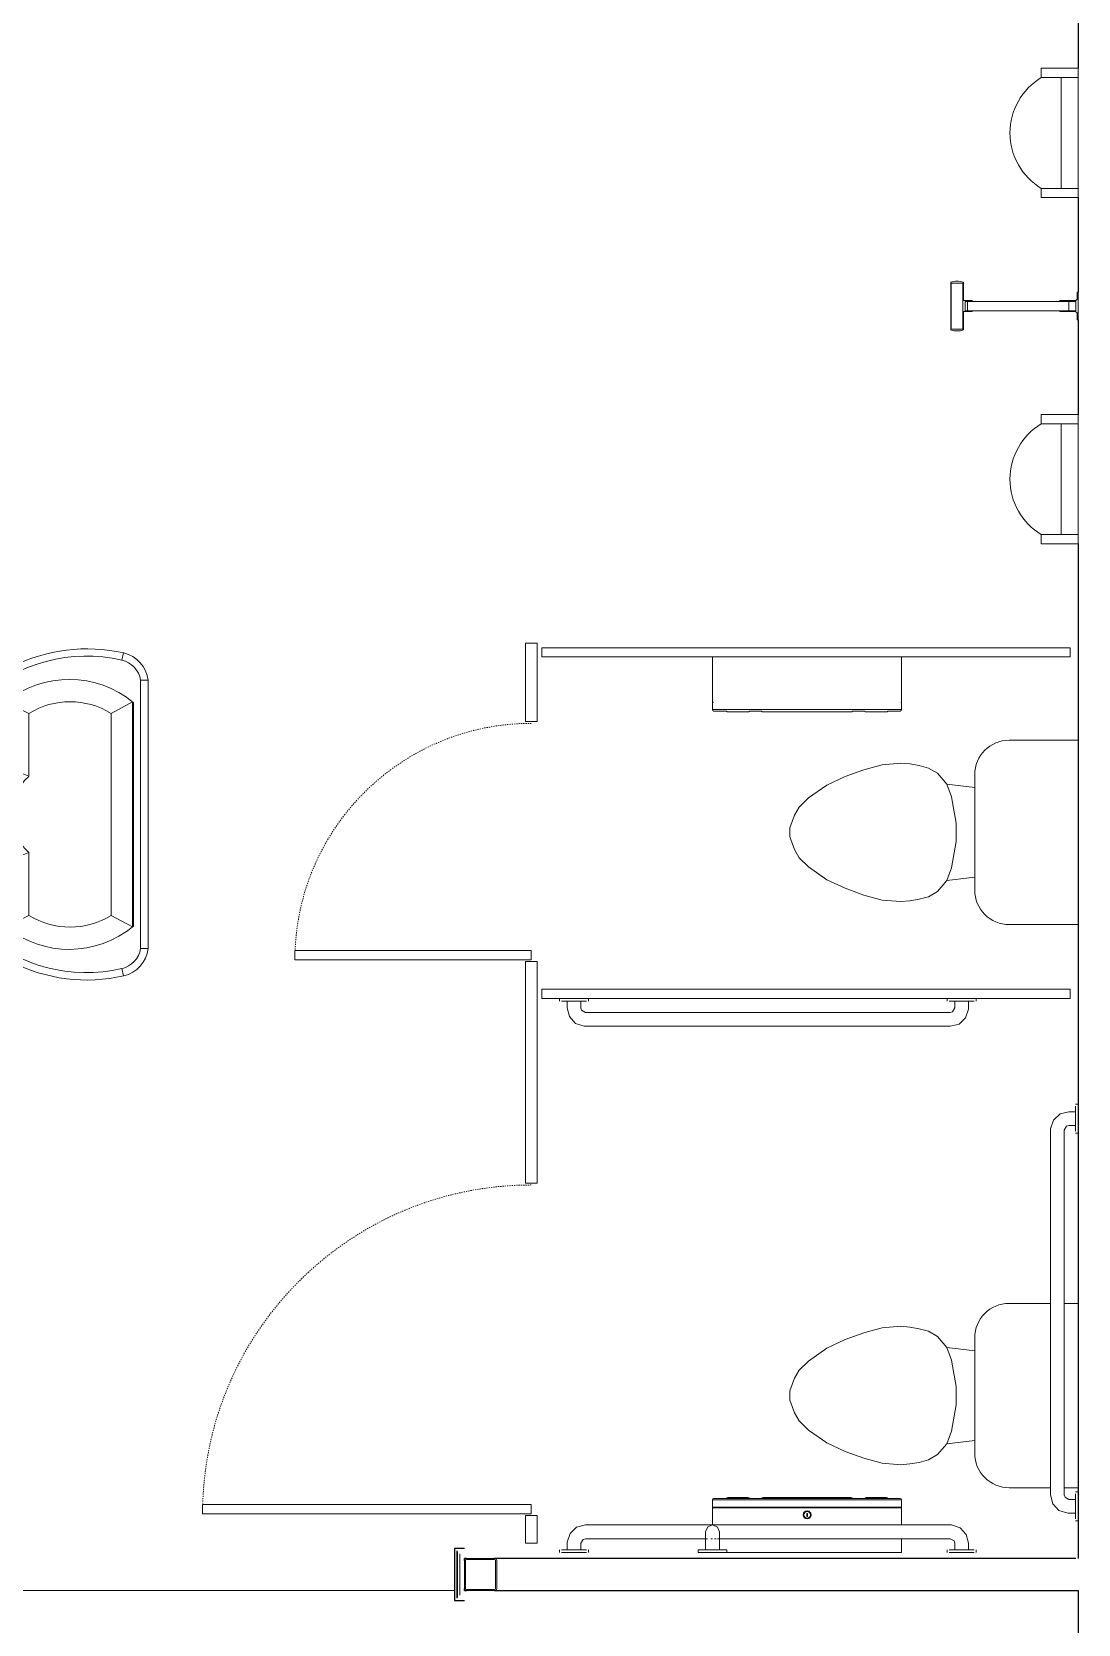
# Model space of a CAD drawing. Header units: inches. Extents: x 20001 to 27263, y -26025 to -18997.
# Drawn here: x 25396 to 25509.4, y -22699.1 to -22526.6 of the extents above; entities that cross this region are included whole.
import ezdxf

# ---------------------------------------------------------------- set-up
doc = ezdxf.new("R2010")
doc.units = ezdxf.units.IN
doc.header["$MEASUREMENT"] = 0
doc.linetypes.add('Dash', pattern=[0.25, 0.125, -0.125])
doc.linetypes.add('Dash_2_', pattern=[0.25, 0.125, -0.125])
for name, color, linetype, lineweight in [('A-FLOR', 192, 'Continuous', 13), ('A-WALL', 113, 'Continuous', 13), ('I-WALL', 2, 'Continuous', 13), ('P-SANR-FIXT', 6, 'Continuous', 13), ('Q-SPCQ', 91, 'Continuous', 13), ('Q-SPCQ-HDLN', 91, 'Dash', 9), ('S-COLS', 52, 'Continuous', 13)]:
    doc.layers.add(name, color=color, linetype=linetype, lineweight=lineweight)

# ---------------------------------------------------------------- blocks, each defined once
blk = doc.blocks.new('Toilet-Domestic-3D - Toilet-Domestic-3D-11065-Site Plan - Phase 1')
at = {"layer": 'P-SANR-FIXT', "color": 7}
for p, q in [((-3.74, 10), (-2.74, 11)), ((-2.74, 11), (-1.87, 11.5)), ((-1.87, 11.5), (-0.5, 12)), ((-0.5, 12), (0.5, 12)), ((0.5, 12), (1.87, 11.5)), ((1.87, 11.5), (2.74, 11)), ((2.74, 11), (3.74, 10)), ((-5.13, 8), (-3.74, 10)), ((3.74, 10), (5.13, 8)), ((-6.06, 6), (-5.13, 8)), ((5.13, 8), (6.06, 6)), ((-6.79, 4), (-6.06, 6)), ((6.06, 6), (6.79, 4)), ((-7.33, 1.99), (-6.79, 4)), ((6.79, 4), (7.33, 1.99)), ((-7.5, 0), (-7.33, 1.99)), ((7.33, 1.99), (7.5, 0)), ((-7.41, -1), (-7.5, 0)), ((-7.24, -2), (-7.41, -1)), ((7.41, -1), (7.24, -2)), ((7.5, 0), (7.41, -1)), ((-6.97, -3), (-7.24, -2)), ((-6.4, -4), (-6.97, -3)), ((6.97, -3), (6.4, -4)), ((7.24, -2), (6.97, -3)), ((-5.21, -5), (-6.4, -4)), ((-3.84, -5.5), (-5.21, -5)), ((-4.86, -8.02), (-5.21, -5)), ((5.21, -5), (3.84, -5.5)), ((4.86, -8.02), (5.21, -5)), ((6.4, -4), (5.21, -5)), ((-1, -6), (-3.84, -5.5)), ((1, -6), (-1, -6)), ((3.84, -5.5), (1, -6)), ((6.25, -8.02), (-6.25, -8.02)), ((-9.98, -11.75), (-9.98, -16.23)), ((9.98, -16.25), (9.98, -11.75)), ((-9.98, -17.73), (-9.98, -19.23)), ((9.98, -19.23), (9.98, -17.7))]:
    blk.add_line(p, q, dxfattribs=at)
for centre, start, end in [((-6.25, -11.75), 90, 180), ((6.25, -11.75), 0, 90)]:
    blk.add_arc(centre, 3.73, start, end, dxfattribs=at)
blk = doc.blocks.new('Toilet-Domestic-3D - Toilet-Domestic-3D-V36-Site Plan - Phase 1')
at = {"layer": 'P-SANR-FIXT', "color": 7}
for p, q in [((-3.74, 10), (-2.74, 11)), ((-2.74, 11), (-1.87, 11.5)), ((-1.87, 11.5), (-0.5, 12)), ((-0.5, 12), (0.5, 12)), ((0.5, 12), (1.87, 11.5)), ((1.87, 11.5), (2.74, 11)), ((2.74, 11), (3.74, 10)), ((-5.13, 8), (-3.74, 10)), ((3.74, 10), (5.13, 8)), ((-6.06, 6), (-5.13, 8)), ((5.13, 8), (6.06, 6)), ((-6.79, 4), (-6.06, 6)), ((6.06, 6), (6.79, 4)), ((-7.33, 1.99), (-6.79, 4)), ((6.79, 4), (7.33, 1.99)), ((-7.5, 0), (-7.33, 1.99)), ((7.33, 1.99), (7.5, 0)), ((-7.41, -1), (-7.5, 0)), ((-7.24, -2), (-7.41, -1)), ((7.41, -1), (7.24, -2)), ((7.5, 0), (7.41, -1)), ((-6.97, -3), (-7.24, -2)), ((-6.4, -4), (-6.97, -3)), ((6.97, -3), (6.4, -4)), ((7.24, -2), (6.97, -3)), ((-5.21, -5), (-6.4, -4)), ((-3.84, -5.5), (-5.21, -5)), ((-4.86, -8.02), (-5.21, -5)), ((5.21, -5), (3.84, -5.5)), ((4.86, -8.02), (5.21, -5)), ((6.4, -4), (5.21, -5)), ((-1, -6), (-3.84, -5.5)), ((1, -6), (-1, -6)), ((3.84, -5.5), (1, -6)), ((6.25, -8.02), (-6.25, -8.02)), ((-9.98, -11.75), (-9.98, -19.23)), ((9.98, -19.23), (9.98, -11.75))]:
    blk.add_line(p, q, dxfattribs=at)
for centre, start, end in [((-6.25, -11.75), 90, 180), ((6.25, -11.75), 0, 90)]:
    blk.add_arc(centre, 3.73, start, end, dxfattribs=at)
blk = doc.blocks.new('Urinal-Wall-3D - Urinal-Wall-3D-401581-Site Plan - Phase 1')
at = {"layer": 'P-SANR-FIXT', "color": 7}
for p, q in [((-11.29, 1.75), (-11.29, 5.75)), ((-11.29, 5.75), (-10.29, 5.75)), ((-10.29, 5.75), (-10.29, 1.75)), ((2.73, 5.75), (1.71, 5.75)), ((1.71, 5.75), (1.71, 1.75)), ((2.73, 1.75), (2.73, 5.75)), ((1.71, 3.6), (-10.29, 3.6)), ((-10.29, 3.6), (-10.29, 1.75)), ((1.71, 1.75), (1.71, 3.6)), ((-10.29, 1.75), (-11.29, 1.75)), ((-10.29, 1.75), (1.71, 1.75)), ((1.71, 1.75), (2.73, 1.75))]:
    blk.add_line(p, q, dxfattribs=at)
blk.add_arc((-4.29, 2.14), 7, 31.0027, 148.9973, dxfattribs=at)
blk = doc.blocks.new('817_Grab_Bars - 8170-001420-25752-Site Plan - Phase 1')
at = {"layer": 'Q-SPCQ', "color": 7}
for p, q in [((25495.52, -22688.3), (25456.02, -22688.3)), ((25454.02, -22690.3), (25454.02, -22691.02)), ((25455.52, -22691.02), (25455.52, -22690.3)), ((25456.02, -22689.8), (25469.22, -22689.8)), ((25469.59, -22689.8), (25469.77, -22689.8)), ((25470, -22689.8), (25470.17, -22689.8)), ((25470.31, -22689.8), (25495.52, -22689.8)), ((25496.02, -22690.3), (25496.02, -22691.02)), ((25497.52, -22691.02), (25497.52, -22690.3)), ((25453.2, -22691.02), (25453.2, -22691.3)), ((25453.41, -22691.02), (25454.77, -22691.02)), ((25454.77, -22691.3), (25453.41, -22691.3)), ((25454.77, -22691.02), (25456.12, -22691.02)), ((25456.12, -22691.3), (25454.77, -22691.3)), ((25456.33, -22691.3), (25456.33, -22691.02)), ((25495.2, -22691.02), (25495.2, -22691.3)), ((25495.41, -22691.02), (25496.77, -22691.02)), ((25496.77, -22691.3), (25495.41, -22691.3)), ((25496.77, -22691.02), (25498.12, -22691.02)), ((25498.12, -22691.3), (25496.77, -22691.3)), ((25498.33, -22691.3), (25498.33, -22691.02))]:
    blk.add_line(p, q, dxfattribs=at)
at = {"layer": 'Q-SPCQ', "color": 7, "flags": 128}
for points in [[(25456.02, -22688.3), (25455.05, -22688.55), (25454.33, -22689.23), (25454.02, -22690.17), (25454.02, -22690.3)], [(25497.52, -22690.3), (25497.27, -22689.34), (25496.59, -22688.62), (25495.65, -22688.31), (25495.52, -22688.3)], [(25455.52, -22690.3), (25455.75, -22689.88), (25456.02, -22689.8)], [(25495.52, -22689.8), (25495.94, -22690.03), (25496.02, -22690.3)]]:
    blk.add_lwpolyline(points, dxfattribs=at)
blk = doc.blocks.new('Dispenser-Toilet_Tissue-Frost_Products_LTD_-Jumbo-169 - Steel-Brushed-Stainless_Steel-39538-Site Plan - Phase 1')
at = {"layer": 'Q-SPCQ', "color": 7}
for p, q in [((25490.26, -22685.6), (25469.77, -22685.6)), ((25469.77, -22685.6), (25469.77, -22686.37)), ((25471.28, -22685.44), (25469.93, -22685.44)), ((25488.75, -22685.44), (25471.28, -22685.44)), ((25473.61, -22685.34), (25471.44, -22685.34)), ((25475.08, -22685.44), (25473.77, -22685.44)), ((25484.77, -22685.34), (25475.26, -22685.34)), ((25486.26, -22685.44), (25484.95, -22685.44)), ((25488.59, -22685.34), (25486.42, -22685.34)), ((25490.11, -22685.44), (25488.75, -22685.44)), ((25490.26, -22686.37), (25490.26, -22685.6)), ((25469.77, -22686.37), (25469.83, -22686.37)), ((25469.77, -22686.46), (25490.26, -22686.46)), ((25469.77, -22686.46), (25469.77, -22688.33)), ((25469.83, -22686.37), (25490.21, -22686.37)), ((25469.83, -22686.37), (25469.83, -22686.4)), ((25490.21, -22686.4), (25469.83, -22686.4)), ((25480.06, -22687.06), (25479.98, -22687.06)), ((25479.98, -22687.06), (25479.98, -22687.4)), ((25480.06, -22687.4), (25480.06, -22687.06)), ((25490.21, -22686.4), (25490.21, -22686.37)), ((25490.21, -22686.37), (25490.26, -22686.37)), ((25490.26, -22688.33), (25490.26, -22686.46)), ((25479.98, -22687.4), (25480.06, -22687.4)), ((25490.26, -22691.3), (25490.26, -22689.77)), ((25471.12, -22691.3), (25490.26, -22691.3))]:
    blk.add_line(p, q, dxfattribs=at)
for radius in [0.438, 0.358]:
    blk.add_circle((25480.02, -22687.22), radius, dxfattribs=at)
for centre, radius, start, end in [((25469.93, -22685.6), 0.16, 90, 180), ((25471.44, -22685.52), 0.18, 90, 153.6122), ((25472.99, -22685.46), 0.118, 100.8116, 172.3569), ((25472.99, -22685.49), 0.151, 19.6341, 87.321), ((25473.01, -22685.49), 0.151, 19.6341, 86.8331), ((25473.02, -22685.52), 0.18, 26.3878, 90), ((25473.59, -22685.46), 0.119, 100.0401, 171.5195), ((25473.59, -22685.49), 0.151, 19.6341, 87.321), ((25473.6, -22685.49), 0.151, 19.6341, 87.321), ((25473.61, -22685.52), 0.18, 26.3878, 90), ((25475.26, -22685.56), 0.22, 90, 146.9443), ((25484.77, -22685.56), 0.22, 33.0557, 90), ((25486.42, -22685.52), 0.18, 90, 153.6122), ((25486.43, -22685.49), 0.151, 92.679, 160.3659), ((25486.44, -22685.49), 0.151, 92.679, 160.3659), ((25486.44, -22685.46), 0.119, 8.4805, 79.9599), ((25487.01, -22685.52), 0.18, 90, 153.6084), ((25487.02, -22685.49), 0.151, 93.1667, 160.3726), ((25487.04, -22685.49), 0.151, 92.679, 160.3653), ((25487.04, -22685.46), 0.118, 7.6431, 79.1884), ((25488.59, -22685.52), 0.18, 26.3878, 90), ((25490.1, -22685.6), 0.16, 0, 89.0019), ((25469.83, -22686.46), 0.06, 90, 180), ((25490.2, -22686.46), 0.0601, 0, 87.3185)]:
    blk.add_arc(centre, radius, start, end, dxfattribs=at)
blk = doc.blocks.new('Partition-Floor_Braced_Urinal_Screen-Bradley_Corp-St__Stl - 11_ x 42_ Urinal Screen-283502-Site Plan - Phase 1')
at = {"layer": 'Q-SPCQ', "color": 7}
for p, q in [((1.5, 0), (-1.5, 0)), ((-1.5, 0), (-1.5, -0.1)), ((-1.5, -0.1), (-0.85, -0.1)), ((-0.6, -0.35), (-0.6, -2)), ((-0.5, -1), (-0.5, -0.27)), ((-0.5, -0.27), (0.5, -0.27)), ((-0.5, -12), (-0.5, -1)), ((0.5, -1), (-0.5, -1)), ((0.5, -0.27), (0.5, -1)), ((0.5, -1), (0.5, -12)), ((0.6, -2), (0.6, -0.35)), ((0.85, -0.1), (1.5, -0.1)), ((1.5, -0.1), (1.5, 0)), ((-0.6, -2), (-0.5, -2)), ((0.5, -2), (0.6, -2)), ((-0.5, -11.5), (-0.6, -11.5)), ((-0.6, -11.5), (-0.6, -12.5)), ((-0.5, -12.23), (-0.5, -12)), ((-0.5, -12), (0.5, -12)), ((0.6, -11.5), (0.5, -11.5)), ((0.5, -12), (0.5, -12.23)), ((0.6, -12.5), (0.6, -11.5)), ((-0.58, -12.44), (-2.58, -12.44)), ((-2.5, -12.5), (2.5, -12.5)), ((-2.5, -13.75), (-2.5, -12.5)), ((2.5, -13.75), (-2.5, -13.75)), ((0.5, -12.23), (-0.5, -12.23)), ((2.58, -12.44), (0.58, -12.44)), ((2.5, -12.5), (2.5, -13.75)), ((-2.58, -13.81), (2.58, -13.81))]:
    blk.add_line(p, q, dxfattribs=at)
for centre, radius, start, end in [((-0.85, -0.35), 0.25, 0, 90), ((-0.85, -0.35), 0.25, 60, 90), ((-0.85, -0.35), 0.25, 0, 15), ((0.85, -0.35), 0.25, 90, 180), ((0.85, -0.35), 0.25, 165, 180), ((0.85, -0.35), 0.25, 90, 120), ((-0.39, -13.13), 2.3, 162.6194, 197.3806), ((0.39, -13.13), 2.3, 342.6194, 17.3806)]:
    blk.add_arc(centre, radius, start, end, dxfattribs=at)
blk = doc.blocks.new('Partition-Floor_Braced-Bradley_Corp-St_Stl-ADA-N_Stalls - ADA _optional_ _ n Standard Stalls-320718-Site Plan - Phase 1')
at = {"layer": 'Q-SPCQ', "color": 7}
for p, q in [((11.69, 94.87), (12.69, 94.87)), ((11.69, 59.25), (11.69, 94.87)), ((12.69, 94.87), (12.69, 59.25)), ((71.69, 84.87), (72.69, 84.87)), ((71.69, 59.25), (71.69, 84.87)), ((72.69, 84.87), (72.69, 59.25)), ((8.5, 59.88), (11.5, 59.88)), ((8.5, 58.63), (8.5, 59.88)), ((11.5, 59.88), (11.5, 58.63)), ((12.69, 59.25), (11.69, 59.25)), ((47.5, 59.88), (71.5, 59.88)), ((47.5, 58.63), (47.5, 59.88)), ((71.5, 59.88), (71.5, 58.63)), ((72.69, 59.25), (71.69, 59.25)), ((97.5, 59.88), (106, 59.88)), ((97.5, 58.63), (97.5, 59.88)), ((106, 59.88), (106, 58.63)), ((11.5, 58.63), (8.5, 58.63)), ((71.5, 58.63), (47.5, 58.63)), ((67.5, 58.13), (68.5, 58.13)), ((67.5, 0.88), (67.5, 58.13)), ((68.5, 58.13), (68.5, 0.88)), ((106, 58.63), (97.5, 58.63)), ((104.5, 58.13), (105.5, 58.13)), ((104.5, 0.88), (104.5, 58.13)), ((105.5, 58.13), (105.5, 0.88)), ((68.5, 0.88), (67.5, 0.88)), ((105.5, 0.88), (104.5, 0.88))]:
    blk.add_line(p, q, dxfattribs=at)
at = {"layer": 'Q-SPCQ-HDLN', "color": 250, "linetype": 'Dash_2_'}
for centre, radius, end in [((11.69, 59.25), 35.62, 88.2092), ((71.69, 59.25), 25.62, 87.7958)]:
    blk.add_arc(centre, radius, 0, end, dxfattribs=at)
blk = doc.blocks.new('817_Grab_Bars - 8170-001420-V40-Site Plan - Phase 1')
at = {"layer": 'Q-SPCQ', "color": 7}
for p, q in [((25453.2, -22631.3), (25453.2, -22631.58)), ((25454.77, -22631.58), (25453.41, -22631.58)), ((25454.02, -22631.58), (25454.02, -22632.3)), ((25456.12, -22631.58), (25454.77, -22631.58)), ((25455.52, -22632.3), (25455.52, -22631.58)), ((25456.33, -22631.58), (25456.33, -22631.3)), ((25495.2, -22631.3), (25495.2, -22631.58)), ((25496.77, -22631.58), (25495.41, -22631.58)), ((25496.02, -22631.58), (25496.02, -22632.3)), ((25498.12, -22631.58), (25496.77, -22631.58)), ((25497.52, -22632.3), (25497.52, -22631.58)), ((25498.33, -22631.58), (25498.33, -22631.3)), ((25495.52, -22632.8), (25456.02, -22632.8)), ((25456.02, -22634.3), (25495.52, -22634.3))]:
    blk.add_line(p, q, dxfattribs=at)
at = {"layer": 'Q-SPCQ', "color": 7, "flags": 128}
for points in [[(25454.02, -22632.3), (25454.26, -22633.26), (25454.94, -22633.99), (25455.88, -22634.3), (25456.02, -22634.3)], [(25456.02, -22632.8), (25455.59, -22632.57), (25455.52, -22632.3)], [(25495.52, -22634.3), (25496.48, -22634.06), (25497.2, -22633.38), (25497.51, -22632.44), (25497.52, -22632.3)], [(25496.02, -22632.3), (25495.79, -22632.72), (25495.52, -22632.8)]]:
    blk.add_lwpolyline(points, dxfattribs=at)
blk = doc.blocks.new('Dispenser-Toilet_Tissue-Frost_Products_LTD_-Jumbo-169 - Steel-Brushed-Stainless_Steel-V41-Site Plan - Phase 1')
at = {"layer": 'Q-SPCQ', "color": 7}
for p, q in [((25469.77, -22599.14), (25469.77, -22594.3)), ((25490.26, -22594.3), (25490.26, -22599.14)), ((25469.77, -22600), (25469.77, -22599.23)), ((25469.77, -22599.23), (25469.83, -22599.23)), ((25469.83, -22599.23), (25469.83, -22599.2)), ((25490.21, -22599.2), (25490.21, -22599.23)), ((25490.21, -22599.23), (25490.26, -22599.23)), ((25490.26, -22599.23), (25490.26, -22600)), ((25490.26, -22600), (25469.77, -22600)), ((25471.28, -22600.16), (25469.93, -22600.16)), ((25473.61, -22600.26), (25471.44, -22600.26)), ((25475.08, -22600.16), (25473.77, -22600.16)), ((25484.77, -22600.26), (25475.26, -22600.26)), ((25486.26, -22600.16), (25484.95, -22600.16)), ((25488.59, -22600.26), (25486.42, -22600.26)), ((25490.11, -22600.16), (25488.75, -22600.16))]:
    blk.add_line(p, q, dxfattribs=at)
for centre, radius, start, end in [((25469.83, -22599.14), 0.06, 180, 270), ((25490.2, -22599.14), 0.0601, 272.6815, 0), ((25469.93, -22600), 0.16, 180, 270), ((25471.44, -22600.08), 0.18, 206.3878, 270), ((25473.61, -22600.08), 0.18, 270, 333.6122), ((25475.26, -22600.04), 0.22, 213.0557, 270), ((25484.77, -22600.04), 0.22, 270, 326.9443), ((25486.42, -22600.08), 0.18, 206.3878, 270), ((25488.59, -22600.08), 0.18, 270, 333.6122), ((25490.1, -22600), 0.16, 270.9981, 0)]:
    blk.add_arc(centre, radius, start, end, dxfattribs=at)
blk = doc.blocks.new('817_Grab_Bars - 8170-001420-V45-Site Plan - Phase 1')
at = {"layer": 'Q-SPCQ', "color": 7}
for p, q in [((25509.11, -22643.55), (25508.39, -22643.55)), ((25509.39, -22642.74), (25509.11, -22642.74)), ((25509.11, -22644.3), (25509.11, -22642.95)), ((25506.39, -22645.55), (25506.39, -22685.05)), ((25507.89, -22685.05), (25507.89, -22645.55)), ((25508.39, -22645.05), (25509.11, -22645.05)), ((25509.11, -22645.66), (25509.11, -22644.3)), ((25509.11, -22645.87), (25509.39, -22645.87)), ((25509.11, -22685.55), (25508.39, -22685.55)), ((25509.39, -22684.74), (25509.11, -22684.74)), ((25509.11, -22686.3), (25509.11, -22684.95)), ((25508.39, -22687.05), (25509.11, -22687.05)), ((25509.11, -22687.66), (25509.11, -22686.3)), ((25509.11, -22687.87), (25509.39, -22687.87))]:
    blk.add_line(p, q, dxfattribs=at)
at = {"layer": 'Q-SPCQ', "color": 7, "flags": 128}
for points in [[(25508.39, -22643.55), (25507.43, -22643.8), (25506.7, -22644.48), (25506.39, -22645.42), (25506.39, -22645.55)], [(25507.89, -22645.55), (25508.12, -22645.13), (25508.39, -22645.05)], [(25506.39, -22685.05), (25506.64, -22686.01), (25507.31, -22686.74), (25508.26, -22687.05), (25508.39, -22687.05)], [(25508.39, -22685.55), (25507.97, -22685.32), (25507.89, -22685.05)]]:
    blk.add_lwpolyline(points, dxfattribs=at)
blk = doc.blocks.new('817_Grab_Bars - 8170-001180-25756-Site Plan - Phase 1')
at = {"layer": 'Q-SPCQ', "color": 7}
for p, q in [((25469.02, -22690.3), (25469.02, -22691.02)), ((25469.02, -22690.3), (25469.02, -22691.02)), ((25470.52, -22691.02), (25470.52, -22690.3)), ((25470.52, -22691.02), (25470.52, -22690.3)), ((25468.2, -22691.02), (25468.2, -22691.3)), ((25468.2, -22691.02), (25468.2, -22691.3)), ((25468.2, -22691.02), (25471.33, -22691.02)), ((25468.41, -22691.02), (25468.2, -22691.02)), ((25468.2, -22691.02), (25468.41, -22691.02)), ((25468.41, -22691.02), (25468.2, -22691.02)), ((25471.33, -22691.3), (25468.2, -22691.3)), ((25468.2, -22691.3), (25468.41, -22691.3)), ((25468.41, -22691.3), (25468.2, -22691.3)), ((25468.2, -22691.3), (25468.41, -22691.3)), ((25471.33, -22691.02), (25471.12, -22691.02)), ((25471.12, -22691.02), (25471.33, -22691.02)), ((25471.33, -22691.02), (25471.12, -22691.02)), ((25471.12, -22691.3), (25471.33, -22691.3)), ((25471.33, -22691.3), (25471.12, -22691.3)), ((25471.12, -22691.3), (25471.33, -22691.3)), ((25471.33, -22691.3), (25471.33, -22691.02)), ((25471.33, -22691.3), (25471.33, -22691.02))]:
    blk.add_line(p, q, dxfattribs=at)
at = {"layer": 'Q-SPCQ', "color": 7, "flags": 128}
for points in [[(25469.02, -22689.05), (25469.25, -22688.51), (25469.77, -22688.3)], [(25469.02, -22689.05), (25469.02, -22689.3), (25469.02, -22689.93), (25469.02, -22690.3)], [(25469.02, -22690.3), (25469.02, -22689.56), (25469.02, -22689.11), (25469.02, -22689.05)], [(25469.77, -22688.3), (25470.31, -22688.54), (25470.52, -22689.05)], [(25470.52, -22690.3), (25470.52, -22689.56), (25470.52, -22689.11), (25470.52, -22689.05)], [(25470.52, -22689.05), (25470.52, -22689.3), (25470.52, -22689.93), (25470.52, -22690.3)]]:
    blk.add_lwpolyline(points, dxfattribs=at)
blk = doc.blocks.new('HSS-Hollow Structural Section-Column - HSS3-1_2X3-1_2X1_8-V56-Site Plan - Phase 1')
at = {"layer": 'S-COLS', "color": 50, "lineweight": 15}
for p, q in [((1.518, 1.75), (-1.518, 1.75)), ((-1.75, 1.518), (-1.75, -1.518)), ((-1.634, -1.518), (-1.634, 1.518)), ((-1.518, 1.634), (1.518, 1.634)), ((1.634, 1.518), (1.634, -1.518)), ((1.75, -1.518), (1.75, 1.518)), ((1.518, -1.634), (-1.518, -1.634)), ((-1.518, -1.75), (1.518, -1.75))]:
    blk.add_line(p, q, dxfattribs=at)
for centre, radius, start, end in [((-1.518, 1.518), 0.232, 90, 180), ((1.518, 1.518), 0.232, 360, 90), ((-1.518, 1.518), 0.116, 90, 180), ((1.518, 1.518), 0.116, 0, 90), ((-1.518, -1.518), 0.232, 180, 270), ((-1.518, -1.518), 0.116, 180, 270), ((1.518, -1.518), 0.232, 270, 360), ((1.518, -1.518), 0.116, 270, 360)]:
    blk.add_arc(centre, radius, start, end, dxfattribs=at)
blk = doc.blocks.new('Change_Table-Flip_Down-Frost_Products_LTD_-1125 - Polyethylene-White-366105-Site Plan - Phase 1')
at = {"layer": 'Q-SPCQ', "color": 7}
for p, q in [((25405.77, -22594.65), (25405.95, -22593.86)), ((25407.79, -22596.82), (25408.62, -22596.82)), ((25407.79, -22625.89), (25407.79, -22596.82)), ((25408.62, -22596.82), (25408.62, -22625.89)), ((25388.51, -22601.1), (25388.81, -22599.4)), ((25390.4, -22598.7), (25388.81, -22599.4)), ((25389.09, -22598.91), (25389.89, -22598.11)), ((25390.4, -22598.7), (25389.98, -22601.1)), ((25395.7, -22600.41), (25393.21, -22599.17)), ((25393.21, -22601.1), (25393.21, -22599.17)), ((25404.61, -22600.41), (25406.94, -22599.17)), ((25406.94, -22599.17), (25406.94, -22623.53)), ((25407.04, -22599.25), (25407.04, -22623.45)), ((25393.69, -22601.1), (25388.51, -22601.1)), ((25388.51, -22601.15), (25388.51, -22601.1)), ((25391.96, -22601.1), (25391.96, -22605.5)), ((25393.69, -22606.42), (25393.69, -22601.1)), ((25395.7, -22600.41), (25395.7, -22607.23)), ((25404.61, -22622.3), (25404.61, -22600.41)), ((25388.27, -22601.15), (25388.51, -22601.15)), ((25390.02, -22601.75), (25388.27, -22601.75)), ((25388.51, -22601.15), (25391.73, -22601.15)), ((25390.02, -22601.15), (25390.02, -22605.18)), ((25391.83, -22601.25), (25390.02, -22601.25)), ((25391.83, -22605.43), (25391.83, -22601.25)), ((25390.07, -22605.18), (25388.27, -22605.18)), ((25390.07, -22617.53), (25390.07, -22605.18)), ((25390.07, -22605.18), (25391.77, -22605.8)), ((25390.75, -22605.43), (25391.83, -22605.43)), ((25391.73, -22605.53), (25391.02, -22605.53)), ((25391.86, -22605.6), (25391.23, -22605.6)), ((25391.77, -22605.8), (25391.77, -22616.91)), ((25393.69, -22606.42), (25395.7, -22607.23)), ((25393.69, -22616.29), (25395.7, -22615.47)), ((25393.69, -22616.29), (25393.69, -22621.6)), ((25395.7, -22622.3), (25395.7, -22615.47)), ((25388.27, -22617.53), (25390.07, -22617.53)), ((25390.02, -22617.53), (25390.02, -22621.55)), ((25390.07, -22617.53), (25391.77, -22616.91)), ((25390.75, -22617.28), (25391.83, -22617.28)), ((25391.73, -22617.18), (25391.02, -22617.18)), ((25391.86, -22617.1), (25391.23, -22617.1)), ((25391.83, -22621.45), (25391.83, -22617.28)), ((25391.96, -22621.6), (25391.96, -22617.2)), ((25390.02, -22620.95), (25388.27, -22620.95)), ((25388.51, -22621.55), (25388.27, -22621.55)), ((25388.51, -22621.55), (25391.73, -22621.55)), ((25388.51, -22621.6), (25388.51, -22621.55)), ((25393.69, -22621.6), (25388.51, -22621.6)), ((25388.81, -22623.31), (25388.51, -22621.6)), ((25389.98, -22621.6), (25390.4, -22624.01)), ((25391.83, -22621.45), (25390.02, -22621.45)), ((25393.21, -22621.6), (25393.21, -22623.54)), ((25390.42, -22624.03), (25388.81, -22623.31)), ((25393.21, -22623.54), (25395.7, -22622.3)), ((25404.61, -22622.3), (25406.94, -22623.53)), ((25389.89, -22624.6), (25389.09, -22623.8)), ((25389.89, -22624.6), (25390.42, -22624.03)), ((25407.79, -22625.89), (25408.62, -22625.89)), ((25405.77, -22628.06), (25405.95, -22628.85))]:
    blk.add_line(p, q, dxfattribs=at)
for centre, radius, start, end in [((25401.95, -22611.33), 17.12, 77.1058, 132.4083), ((25401.98, -22611.33), 17.91, 77.1036, 117.0252), ((25405.21, -22597.22), 3.44, 6.6703, 77.1036), ((25401.98, -22611.33), 17.91, 117.0252, 132.4157), ((25405.18, -22597.23), 2.65, 8.9006, 77.1058), ((25400.07, -22607.6), 10.87, 50.1591, 129.1586), ((25389.63, -22599.54), 0.83, 130.6052, 170.0067), ((25395.94, -22593.4), 7.66, 217.8807, 223.7167), ((25400.16, -22607.61), 8.46, 58.2462, 121.7538), ((25391.73, -22601.25), 0.1, 0, 90), ((25391.73, -22605.43), 0.1, 270, 0), ((25391.86, -22605.5), 0.1, 270, 0), ((25400.01, -22612.18), 8.55, 137.6677, 164.5358), ((25400.07, -22612.18), 6.59, 131.4443, 172.8364), ((25400.07, -22610.53), 6.59, 187.1636, 228.5557), ((25400.01, -22610.53), 8.55, 195.4642, 222.3323), ((25391.73, -22617.28), 0.1, 0, 90), ((25391.86, -22617.2), 0.1, 0, 90), ((25391.73, -22621.45), 0.1, 270, 0), ((25389.63, -22623.17), 0.83, 189.9933, 229.3948), ((25400.07, -22615.1), 10.87, 230.8414, 309.8409), ((25400.16, -22615.1), 8.46, 238.2462, 301.7538), ((25401.98, -22611.38), 17.91, 227.5846, 242.8439), ((25401.95, -22611.37), 17.12, 227.5917, 282.8942), ((25405.18, -22625.48), 2.65, 282.8942, 351.0994), ((25405.21, -22625.49), 3.44, 282.8964, 353.3297), ((25401.98, -22611.38), 17.91, 242.8439, 282.8964)]:
    blk.add_arc(centre, radius, start, end, dxfattribs=at)
blk = doc.blocks.new('Locker Rooms and Restrooms_rvt-1-Site Plan - Phase 1')
at = {"layer": 'A-FLOR', "color": 7}
blk.add_line((25441.83, -22695.43), (25387.64, -22695.43), dxfattribs=at)
at = {"layer": 'A-WALL', "color": 250, "lineweight": 9}
for p, q in [((25442.08, -22696.24), (25442.08, -22691.12)), ((25442.14, -22696.18), (25442.14, -22691.18)), ((25442.39, -22695.93), (25442.39, -22691.43))]:
    blk.add_line(p, q, dxfattribs=at)
at = {"layer": 'I-WALL', "color": 10, "lineweight": 25}
for p, q in [((25509.39, -22520.3), (25509.39, -22530.53)), ((25509.39, -22544.55), (25509.39, -22554.8)), ((25509.39, -22557.8), (25509.39, -22568.03)), ((25509.39, -22582.05), (25509.39, -22691.93)), ((25441.83, -22690.87), (25441.83, -22696.49)), ((25442.08, -22690.87), (25441.83, -22690.87)), ((25442.89, -22690.87), (25442.08, -22690.87)), ((25443.12, -22691.93), (25442.89, -22691.93)), ((25442.89, -22691.93), (25442.89, -22692.16)), ((25442.89, -22692.16), (25442.89, -22691.93)), ((25509.14, -22691.93), (25446.16, -22691.93)), ((25442.89, -22695.21), (25442.89, -22695.43)), ((25442.89, -22695.43), (25442.89, -22695.21)), ((25442.89, -22695.43), (25443.12, -22695.43)), ((25446.16, -22695.43), (25509.39, -22695.43)), ((25509.39, -22695.43), (25509.39, -22787.35)), ((25441.83, -22696.49), (25442.08, -22696.49)), ((25442.08, -22696.49), (25442.89, -22696.49))]:
    blk.add_line(p, q, dxfattribs=at)
at = {"lineweight": 13}
for name, p, rotation in [('Urinal-Wall-3D - Urinal-Wall-3D-401581-Site Plan - Phase 1', (25511.14, -22533.26), 90), ('Partition-Floor_Braced_Urinal_Screen-Bradley_Corp-St__Stl - 11_ x 42_ Urinal Screen-283502-Site Plan - Phase 1', (25509.39, -22556.3), 269.9999999999793), ('Urinal-Wall-3D - Urinal-Wall-3D-401581-Site Plan - Phase 1', (25511.14, -22570.76), 90), ('Partition-Floor_Braced-Bradley_Corp-St_Stl-ADA-N_Stalls - ADA _optional_ _ n Standard Stalls-320718-Site Plan - Phase 1', (25509.39, -22698.8), 89.99999999999959), ('Toilet-Domestic-3D - Toilet-Domestic-3D-V36-Site Plan - Phase 1', (25490.16, -22613.3), 90.0000000000001), ('Toilet-Domestic-3D - Toilet-Domestic-3D-11065-Site Plan - Phase 1', (25490.16, -22674.3), 90.0000000000001)]:
    blk.add_blockref(name, p, dxfattribs=dict(at, rotation=rotation))
for name, p in [('Change_Table-Flip_Down-Frost_Products_LTD_-1125 - Polyethylene-White-366105-Site Plan - Phase 1', (0, 0)), ('Dispenser-Toilet_Tissue-Frost_Products_LTD_-Jumbo-169 - Steel-Brushed-Stainless_Steel-V41-Site Plan - Phase 1', (0, 0)), ('817_Grab_Bars - 8170-001420-V40-Site Plan - Phase 1', (0, 0)), ('817_Grab_Bars - 8170-001420-V45-Site Plan - Phase 1', (0, 0)), ('Dispenser-Toilet_Tissue-Frost_Products_LTD_-Jumbo-169 - Steel-Brushed-Stainless_Steel-39538-Site Plan - Phase 1', (0, 0)), ('817_Grab_Bars - 8170-001420-25752-Site Plan - Phase 1', (0, 0)), ('817_Grab_Bars - 8170-001180-25756-Site Plan - Phase 1', (0, 0)), ('HSS-Hollow Structural Section-Column - HSS3-1_2X3-1_2X1_8-V56-Site Plan - Phase 1', (25444.64, -22693.68))]:
    blk.add_blockref(name, p, dxfattribs=at)
blk = doc.blocks.new('Struct_Xcel_Sports Complex_rvt-1-Site Plan - Phase 1')
at = {"layer": 'A-FLOR', "color": 7}
blk.add_line((25387.64, -22695.43), (25441.83, -22695.43), dxfattribs=at)

msp = doc.modelspace()

# ---------------------------------------------------------------- block references
at = {"lineweight": 5}
for name in ['Struct_Xcel_Sports Complex_rvt-1-Site Plan - Phase 1', 'Locker Rooms and Restrooms_rvt-1-Site Plan - Phase 1']:
    msp.add_blockref(name, (0, 0), dxfattribs=at)

doc.saveas('drawing.dxf')
